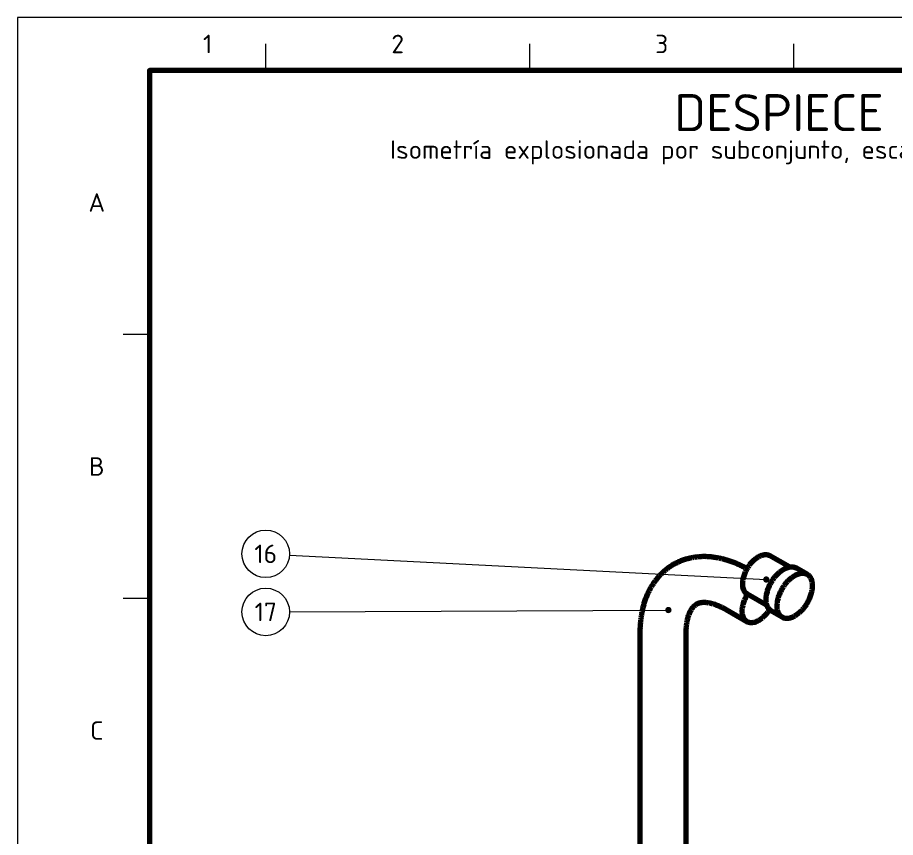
# Model space of a CAD drawing. Header units: millimetres. Extents: x 0 to 594, y 0 to 420.
# Drawn here: x 0 to 166.3, y 264.8 to 420 of the extents above; entities that cross this region are included whole.
import ezdxf
from ezdxf.enums import TextEntityAlignment as Align

# ---------------------------------------------------------------- set-up
doc = ezdxf.new("R2010")
doc.units = ezdxf.units.MM
for name, color, linetype, lineweight in [('01-VISIBLE', 7, 'CONTINUOUS', 70), ('06-TEXTO', 7, 'CONTINUOUS', 25), ('07-RECUADRO', 7, 'CONTINUOUS', 70), ('08-FINA', 5, 'CONTINUOUS', 18)]:
    doc.layers.add(name, color=color, linetype=linetype, lineweight=lineweight)
doc.styles.add('ISO3098', font='isocpeur.ttf')

msp = doc.modelspace()

# ---------------------------------------------------------------- hatches: boundary and pattern name
at = {"layer": '08-FINA'}
h = msp.add_hatch(color=7, dxfattribs=at)
h.dxf.hatch_style = 1
edge = h.paths.add_edge_path()
edge.add_arc((141.79, 313.6), 0.6, 0, 360)
h = msp.add_hatch(color=7, dxfattribs=at)
h.dxf.hatch_style = 1
edge = h.paths.add_edge_path()
edge.add_arc((123.26, 307.82), 0.6, 0, 360)

# ---------------------------------------------------------------- linework, layer by layer
at = {"layer": '01-VISIBLE'}
for p, q in [((146.18, 315.97), (142.43, 318.13)), ((149.53, 314.58), (147.44, 315.78)), ((141.95, 308.65), (138.21, 310.81)), ((138.14, 305.6), (134.18, 307.88)), ((144.83, 306.44), (142.74, 307.64)), ((117.87, 303.49), (117.87, 219.98)), ((126.57, 303.49), (126.57, 219.98))]:
    msp.add_line(p, q, dxfattribs=at)
for points in [[(138.17, 315.62), (137.99, 315.72), (137.82, 315.82), (137.64, 315.91), (137.46, 316), (137.28, 316.09), (137.1, 316.18), (136.92, 316.27), (136.74, 316.35), (136.55, 316.43), (136.37, 316.51), (136.19, 316.59), (136, 316.67), (135.81, 316.75), (135.63, 316.82), (135.44, 316.89), (135.25, 316.96), (135.06, 317.03), (134.87, 317.09), (134.68, 317.16), (134.49, 317.22), (134.3, 317.28), (134.1, 317.33), (133.91, 317.39), (133.72, 317.44), (133.52, 317.49), (133.33, 317.54), (133.13, 317.58), (132.93, 317.62), (132.74, 317.66), (132.54, 317.7), (132.34, 317.73), (132.14, 317.77), (131.94, 317.79), (131.74, 317.82), (131.54, 317.84), (131.34, 317.87), (131.14, 317.88), (130.94, 317.9), (130.74, 317.91), (130.54, 317.92), (130.34, 317.93), (130.14, 317.93), (129.94, 317.93), (129.74, 317.93), (129.54, 317.92), (129.34, 317.91), (129.14, 317.9), (128.94, 317.88), (128.74, 317.86), (128.54, 317.84), (128.34, 317.82), (128.14, 317.79), (127.94, 317.75), (127.74, 317.72), (127.55, 317.68), (127.35, 317.64), (127.15, 317.59), (126.96, 317.54), (126.76, 317.49), (126.57, 317.44), (126.38, 317.38), (126.19, 317.31), (126, 317.25), (125.81, 317.18), (125.62, 317.11), (125.44, 317.03), (125.25, 316.95), (125.07, 316.87), (124.89, 316.78), (124.71, 316.69), (124.53, 316.6), (124.35, 316.5), (124.18, 316.41), (124, 316.3), (123.83, 316.2), (123.66, 316.09), (123.5, 315.98), (123.33, 315.86), (123.17, 315.75), (123.01, 315.63), (122.85, 315.5), (122.69, 315.38), (122.54, 315.25), (122.39, 315.12), (122.24, 314.98), (122.09, 314.84), (121.95, 314.7), (121.8, 314.56), (121.66, 314.42), (121.53, 314.27), (121.39, 314.12), (121.26, 313.97), (121.13, 313.82), (121, 313.66), (120.88, 313.5), (120.76, 313.34), (120.64, 313.18), (120.52, 313.02), (120.41, 312.85), (120.3, 312.68), (120.19, 312.51), (120.09, 312.34), (119.98, 312.17), (119.88, 312), (119.79, 311.82), (119.69, 311.64), (119.6, 311.47), (119.51, 311.29), (119.42, 311.1), (119.34, 310.92), (119.26, 310.74), (119.18, 310.55), (119.1, 310.37), (119.03, 310.18), (118.95, 309.99), (118.89, 309.8), (118.82, 309.61), (118.75, 309.42), (118.69, 309.23), (118.63, 309.04), (118.58, 308.85), (118.52, 308.65), (118.47, 308.46), (118.42, 308.27), (118.37, 308.07), (118.33, 307.87), (118.29, 307.68), (118.25, 307.48), (118.21, 307.28), (118.17, 307.09), (118.14, 306.89), (118.11, 306.69), (118.08, 306.49), (118.05, 306.29), (118.02, 306.09), (118, 305.89), (117.98, 305.69), (117.96, 305.49), (117.94, 305.29), (117.93, 305.09), (117.91, 304.89), (117.9, 304.69), (117.89, 304.49), (117.88, 304.29), (117.88, 304.09), (117.87, 303.89), (117.87, 303.69), (117.87, 303.49)], [(138.21, 310.81), (138.04, 310.92), (137.89, 311.06), (137.76, 311.21), (137.65, 311.38), (137.56, 311.56), (137.48, 311.74), (137.43, 311.94), (137.38, 312.13), (137.35, 312.33), (137.34, 312.53), (137.33, 312.73), (137.34, 312.93), (137.35, 313.13), (137.37, 313.33), (137.4, 313.53), (137.44, 313.73), (137.49, 313.93), (137.54, 314.12), (137.6, 314.31), (137.66, 314.5), (137.73, 314.69), (137.8, 314.88), (137.89, 315.06), (137.97, 315.24), (138.06, 315.42), (138.16, 315.6), (138.26, 315.78), (138.36, 315.95), (138.47, 316.11), (138.59, 316.28), (138.71, 316.44), (138.83, 316.6), (138.96, 316.75), (139.09, 316.91), (139.23, 317.05), (139.37, 317.19), (139.52, 317.33), (139.67, 317.46), (139.83, 317.59), (139.99, 317.71), (140.16, 317.82), (140.33, 317.92), (140.51, 318.02), (140.69, 318.11), (140.88, 318.18), (141.07, 318.24), (141.26, 318.29), (141.46, 318.32), (141.66, 318.33), (141.86, 318.31), (142.06, 318.28), (142.25, 318.22), (142.43, 318.13)], [(142.74, 307.64), (142.58, 307.75), (142.42, 307.89), (142.29, 308.03), (142.17, 308.2), (142.07, 308.37), (141.99, 308.55), (141.92, 308.74), (141.86, 308.94), (141.82, 309.13), (141.79, 309.33), (141.78, 309.53), (141.77, 309.73), (141.77, 309.93), (141.78, 310.13), (141.8, 310.33), (141.83, 310.53), (141.86, 310.73), (141.9, 310.93), (141.94, 311.12), (142, 311.32), (142.05, 311.51), (142.12, 311.7), (142.18, 311.89), (142.26, 312.08), (142.33, 312.26), (142.42, 312.45), (142.5, 312.63), (142.6, 312.81), (142.69, 312.98), (142.79, 313.16), (142.9, 313.33), (143.01, 313.5), (143.12, 313.66), (143.24, 313.83), (143.36, 313.99), (143.48, 314.14), (143.61, 314.3), (143.75, 314.45), (143.89, 314.59), (144.03, 314.73), (144.17, 314.87), (144.33, 315), (144.48, 315.13), (144.64, 315.25), (144.8, 315.37), (144.97, 315.48), (145.15, 315.58), (145.32, 315.68), (145.51, 315.76), (145.69, 315.83), (145.88, 315.9), (146.08, 315.95), (146.28, 315.98), (146.48, 316), (146.68, 316), (146.88, 315.98), (147.07, 315.94), (147.26, 315.87), (147.44, 315.78)], [(144.83, 306.44), (144.66, 306.55), (144.51, 306.68), (144.37, 306.83), (144.26, 306.99), (144.16, 307.17), (144.07, 307.35), (144, 307.54), (143.95, 307.73), (143.91, 307.93), (143.88, 308.13), (143.86, 308.33), (143.86, 308.53), (143.86, 308.73), (143.87, 308.93), (143.89, 309.13), (143.91, 309.33), (143.94, 309.53), (143.98, 309.72), (144.03, 309.92), (144.08, 310.11), (144.14, 310.31), (144.2, 310.5), (144.27, 310.69), (144.34, 310.87), (144.42, 311.06), (144.5, 311.24), (144.59, 311.42), (144.68, 311.6), (144.78, 311.78), (144.88, 311.95), (144.98, 312.12), (145.09, 312.29), (145.21, 312.46), (145.32, 312.62), (145.44, 312.78), (145.57, 312.94), (145.7, 313.09), (145.83, 313.24), (145.97, 313.39), (146.11, 313.53), (146.26, 313.67), (146.41, 313.8), (146.57, 313.93), (146.73, 314.05), (146.89, 314.17), (147.06, 314.27), (147.23, 314.38), (147.41, 314.47), (147.59, 314.56), (147.78, 314.63), (147.97, 314.69), (148.16, 314.74), (148.36, 314.78), (148.56, 314.8), (148.76, 314.8), (148.96, 314.78), (149.16, 314.73), (149.35, 314.67), (149.53, 314.58)], [(149.53, 314.58), (149.7, 314.47), (149.85, 314.33), (149.99, 314.18), (150.11, 314.01), (150.21, 313.84), (150.29, 313.65), (150.36, 313.46), (150.41, 313.26), (150.45, 313.06), (150.48, 312.86), (150.5, 312.66), (150.5, 312.45), (150.5, 312.25), (150.49, 312.05), (150.47, 311.84), (150.44, 311.64), (150.4, 311.44), (150.36, 311.24), (150.31, 311.04), (150.26, 310.85), (150.2, 310.65), (150.13, 310.46), (150.06, 310.27), (149.99, 310.08), (149.91, 309.89), (149.82, 309.7), (149.73, 309.52), (149.63, 309.34), (149.53, 309.16), (149.43, 308.99), (149.32, 308.81), (149.21, 308.64), (149.09, 308.48), (148.97, 308.31), (148.85, 308.15), (148.72, 308), (148.58, 307.84), (148.44, 307.69), (148.3, 307.55), (148.15, 307.4), (148, 307.27), (147.85, 307.14), (147.69, 307.01), (147.52, 306.89), (147.35, 306.78), (147.18, 306.67)], [(138.14, 305.6), (137.98, 305.71), (137.83, 305.85), (137.69, 306), (137.58, 306.17), (137.49, 306.35), (137.41, 306.54), (137.35, 306.73), (137.3, 306.93), (137.27, 307.13), (137.25, 307.33), (137.24, 307.53), (137.25, 307.74), (137.26, 307.94), (137.28, 308.14), (137.31, 308.34), (137.34, 308.54), (137.39, 308.74), (137.44, 308.94), (137.49, 309.13), (137.55, 309.32), (137.62, 309.51), (137.7, 309.7), (137.77, 309.89), (137.86, 310.07), (137.95, 310.26), (138.04, 310.44), (138.14, 310.61), (138.24, 310.79)], [(128.53, 308.88), (128.36, 308.76), (128.2, 308.64), (128.05, 308.5), (127.9, 308.35), (127.77, 308.19), (127.65, 308.03), (127.54, 307.86), (127.44, 307.68), (127.34, 307.5), (127.25, 307.31), (127.17, 307.12), (127.1, 306.93), (127.03, 306.73), (126.97, 306.54), (126.91, 306.34), (126.86, 306.14), (126.81, 305.94), (126.77, 305.74), (126.73, 305.54), (126.7, 305.33), (126.67, 305.13), (126.65, 304.92), (126.62, 304.72), (126.61, 304.52), (126.59, 304.31), (126.58, 304.1), (126.57, 303.9), (126.57, 303.69), (126.57, 303.49)], [(134.18, 307.88), (134.01, 307.99), (133.83, 308.09), (133.64, 308.18), (133.46, 308.27), (133.28, 308.37), (133.09, 308.45), (132.9, 308.54), (132.71, 308.62), (132.52, 308.69), (132.33, 308.77), (132.13, 308.84), (131.94, 308.9), (131.74, 308.96), (131.54, 309.01), (131.34, 309.06), (131.14, 309.11), (130.94, 309.15), (130.74, 309.18), (130.53, 309.2), (130.33, 309.22), (130.12, 309.23), (129.92, 309.23), (129.71, 309.22), (129.51, 309.19), (129.3, 309.16), (129.1, 309.11), (128.91, 309.05), (128.72, 308.97), (128.53, 308.88)], [(142.38, 307.93), (142.27, 307.75), (142.15, 307.57), (142.03, 307.4), (141.9, 307.23), (141.76, 307.06), (141.62, 306.9), (141.48, 306.74), (141.33, 306.59), (141.17, 306.45), (141.01, 306.31), (140.85, 306.17), (140.68, 306.04), (140.5, 305.93), (140.32, 305.81)], [(147.18, 306.67), (147, 306.57), (146.81, 306.48), (146.62, 306.4), (146.43, 306.34), (146.23, 306.28), (146.03, 306.24), (145.82, 306.22), (145.61, 306.22), (145.41, 306.24), (145.21, 306.28), (145.01, 306.35), (144.83, 306.44)], [(140.32, 305.81), (140.14, 305.71), (139.95, 305.63), (139.76, 305.55), (139.56, 305.48), (139.36, 305.44), (139.15, 305.41), (138.94, 305.39), (138.73, 305.41), (138.53, 305.44), (138.33, 305.51), (138.14, 305.6)]]:
    msp.add_lwpolyline(points, dxfattribs=at)
at = {"layer": '07-RECUADRO'}
msp.add_lwpolyline([(25, 10), (584, 10), (584, 410), (25, 410)], close=True, dxfattribs=at)
at = {"layer": '08-FINA'}
for p, q in [((47, 410), (47, 415)), ((97, 410), (97, 415)), ((147, 410), (147, 415)), ((25, 360), (20, 360)), ((51.49, 318.23), (141.79, 313.6)), ((25, 310), (20, 310)), ((51.5, 307.48), (123.26, 307.82))]:
    msp.add_line(p, q, dxfattribs=at)
msp.add_lwpolyline([(0, 0), (594, 0), (594, 420), (0, 420)], close=True, dxfattribs=at)
for centre in [(47, 318.46), (47, 307.46)]:
    msp.add_circle(centre, 4.5, dxfattribs=at)

# ---------------------------------------------------------------- texts
at = {"layer": '06-TEXTO', "style": 'ISO3098'}
for s, height, p in [('1', 3.5, (36, 415)), ('2', 3.5, (72, 415)), ('3', 3.5, (122, 415)), ('DESPIECE - EXTINTOR HCFC/HFC 5 KG', 7, (208.5, 402)), ('Isometría explosionada por subconjunto, escala 1:2. Globo = posición del plano FL_MAT_HCFC-HFC_5kg = código HCFCHFC5-NN', 3.5, (208.5, 395)), ('A', 3.5, (15, 385)), ('B', 3.5, (15, 335)), ('16', 3.5, (47, 318.46)), ('17', 3.5, (47, 307.46)), ('C', 3.5, (15, 285))]:
    msp.add_text(s, height=height, dxfattribs=at).set_placement(p, align=Align.MIDDLE_CENTER)

doc.saveas('drawing.dxf')
